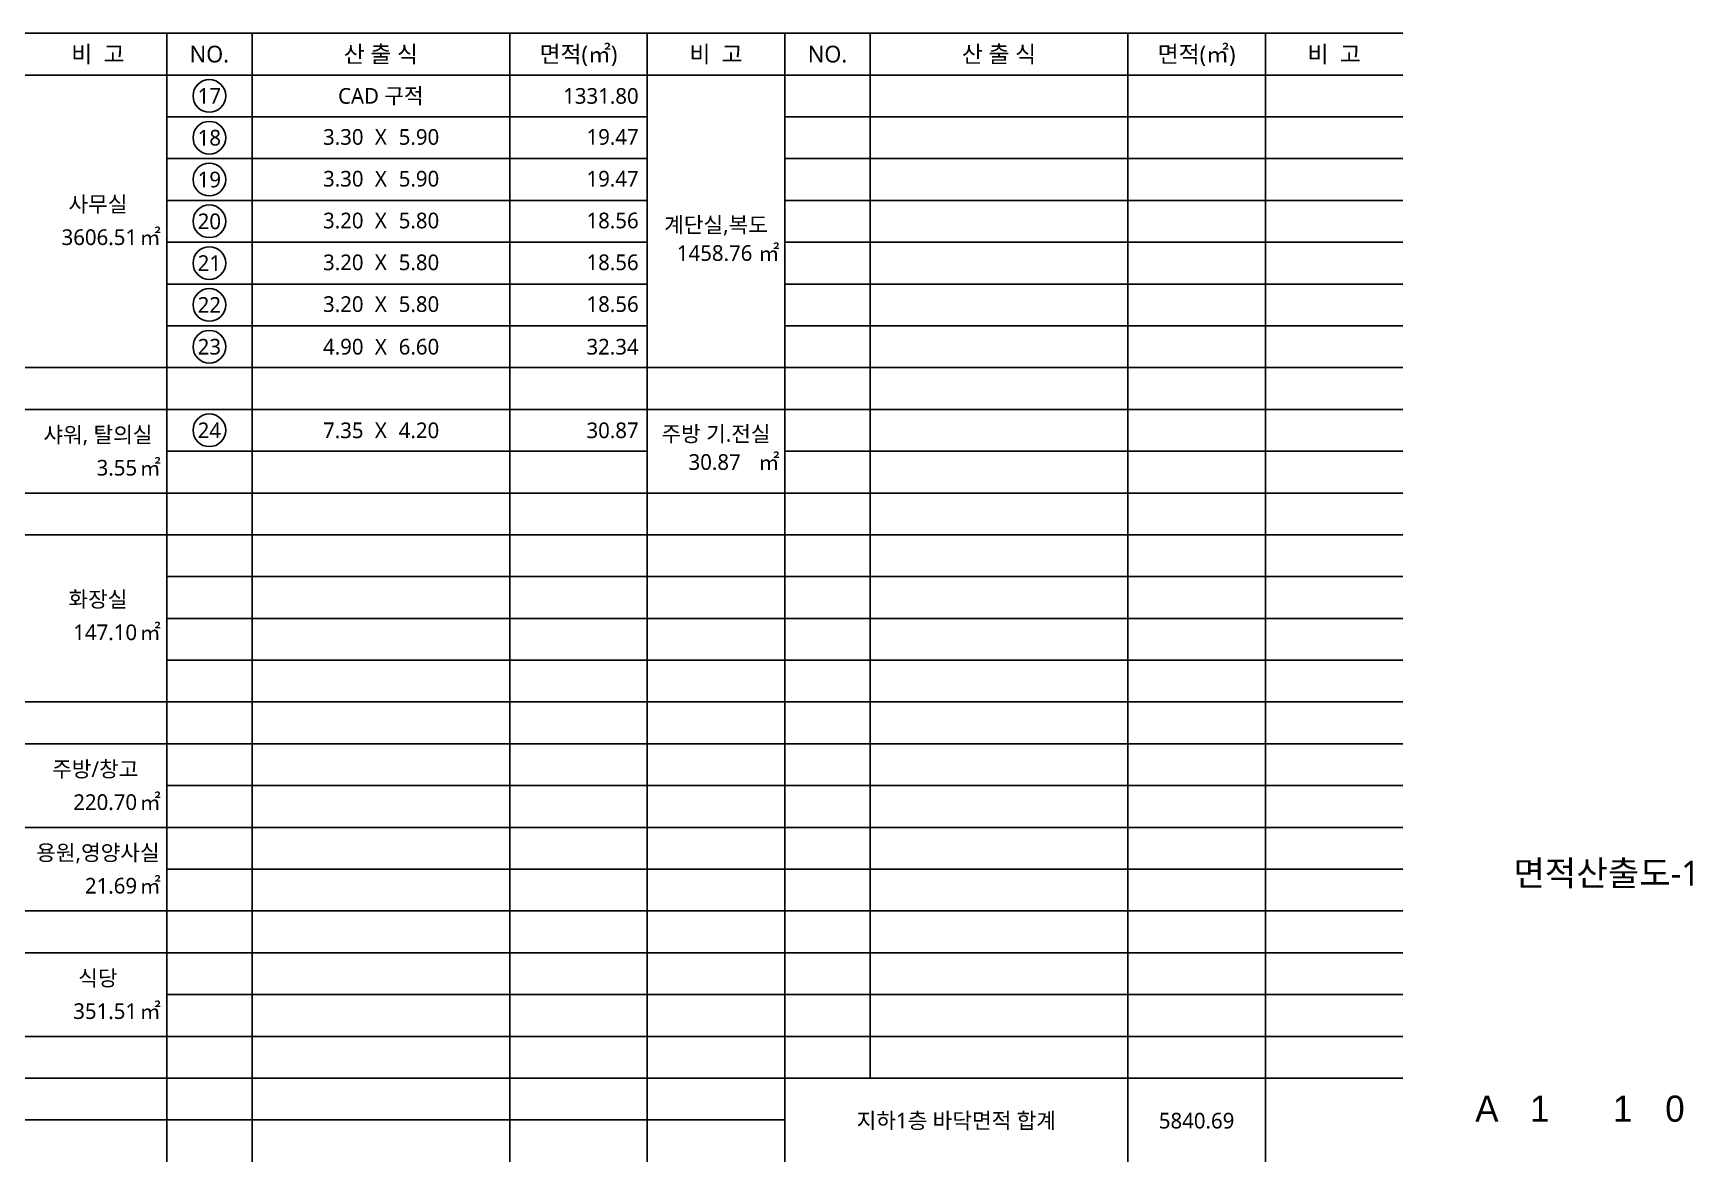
# Model space of a CAD drawing. Header units: millimetres. Extents: x 6000 to 1943854, y 3300 to 446500.
# Drawn here: x 364221 to 618397, y 3300 to 176100 of the extents above; entities that cross this region are included whole.
import ezdxf
from ezdxf.enums import TextEntityAlignment as Align

# ---------------------------------------------------------------- set-up
doc = ezdxf.new("R2010")
doc.units = ezdxf.units.MM
for name, color, linetype in [('AREALINE', 1, 'Continuous'), ('AREATEXT', 7, 'Continuous'), ('TEXT', 3, 'Continuous'), ('TEXT-TITLE', 6, 'Continuous'), ('TEXT-기입', 6, 'Continuous'), ('TEXT-주', 7, 'Continuous')]:
    doc.layers.add(name, color=color, linetype=linetype)
doc.styles.add('CGS', font='cgse', dxfattribs={"bigfont": 'cgs'})
doc.styles.add('나눔바른고딕', font='NanumBarunGothic.ttf')

msp = doc.modelspace()

# ---------------------------------------------------------------- linework, layer by layer
at = {"layer": 'AREALINE', "color": 251, "ltscale": 1000}
for p, q in [((397733.3, 176100), (397733.3, 3300)), ((437200, 176100), (437200, 3300)), ((458266.7, 176100), (458266.7, 3300)), ((492400, 176100), (492400, 16100)), ((531866.7, 176100), (531866.7, 3300)), ((552933.3, 176100), (552933.3, 3300))]:
    msp.add_line(p, q, dxfattribs=at)
for points in [[(384666.7, 163300), (458266.7, 163300)], [(479333.3, 163300), (574000, 163300)], [(384666.7, 156900), (458266.7, 156900)], [(479333.3, 156900), (574000, 156900)], [(384666.7, 150500), (458266.7, 150500)], [(479333.3, 150500), (574000, 150500)], [(384666.7, 144100), (458266.7, 144100)], [(479333.3, 144100), (574000, 144100)], [(384666.7, 137700), (458266.7, 137700)], [(479333.3, 137700), (574000, 137700)], [(384666.7, 131300), (458266.7, 131300)], [(479333.3, 131300), (574000, 131300)], [(290000, 124900), (384666.7, 124900)], [(384666.7, 124900), (479333.3, 124900)], [(479333.3, 124900), (574000, 124900)], [(290000, 118500), (384666.7, 118500)], [(384666.7, 118500), (479333.3, 118500)], [(479333.3, 118500), (574000, 118500)], [(384666.7, 112100), (458266.7, 112100)], [(479333.3, 112100), (574000, 112100)], [(290000, 105700), (384666.7, 105700)], [(384666.7, 105700), (479333.3, 105700)], [(479333.3, 105700), (574000, 105700)], [(290000, 99300), (384666.7, 99300)], [(384666.7, 99300), (479333.3, 99300)], [(479333.3, 99300), (574000, 99300)], [(384666.7, 92900), (479333.3, 92900)], [(479333.3, 92900), (574000, 92900)], [(384666.7, 86500), (479333.3, 86500)], [(479333.3, 86500), (574000, 86500)], [(384666.7, 80100), (479333.3, 80100)], [(479333.3, 80100), (574000, 80100)], [(290000, 73700), (384666.7, 73700)], [(384666.7, 73700), (479333.3, 73700)], [(479333.3, 73700), (574000, 73700)], [(290000, 67300), (384666.7, 67300)], [(384666.7, 67300), (479333.3, 67300)], [(479333.3, 67300), (574000, 67300)], [(384666.7, 60900), (479333.3, 60900)], [(479333.3, 60900), (574000, 60900)], [(290000, 54500), (384666.7, 54500)], [(384666.7, 54500), (479333.3, 54500)], [(479333.3, 54500), (574000, 54500)], [(384666.7, 48100), (479333.3, 48100)], [(479333.3, 48100), (574000, 48100)], [(290000, 41700), (384666.7, 41700)], [(384666.7, 41700), (479333.3, 41700)], [(479333.3, 41700), (574000, 41700)], [(290000, 35300), (384666.7, 35300)], [(384666.7, 35300), (479333.3, 35300)], [(479333.3, 35300), (574000, 35300)], [(384666.7, 28900), (479333.3, 28900)], [(479333.3, 28900), (574000, 28900)], [(290000, 22500), (384666.7, 22500)], [(384666.7, 22500), (479333.3, 22500)], [(479333.3, 22500), (574000, 22500)], [(290000, 16100), (384666.7, 16100)], [(384666.7, 16100), (479333.3, 16100)], [(479333.3, 16100), (574000, 16100)], [(290000, 9700), (384666.7, 9700)], [(384666.7, 9700), (479333.3, 9700)]]:
    msp.add_lwpolyline(points, dxfattribs=at)
at = {"layer": 'AREALINE'}
for centre in [(391200, 166500), (391200, 160100), (391200, 153700), (391200, 147300), (391200, 140900), (391200, 134500), (391200, 128100), (391200, 115300)]:
    msp.add_circle(centre, 2500, dxfattribs=at)
at = {"layer": 'TEXT-주', "ltscale": 1000}
for p, q in [((384666.7, 3300), (384666.7, 176100)), ((479333.3, 3300), (479333.3, 176100))]:
    msp.add_line(p, q, dxfattribs=at)
for points in [[(290000, 176100), (574000, 176100)], [(290000, 169700), (574000, 169700)]]:
    msp.add_lwpolyline(points, dxfattribs=at)

# ---------------------------------------------------------------- texts
at = {"layer": 'AREATEXT', "style": '나눔바른고딕'}
for s, p in [('17', (391200, 166500)), ('18', (391200, 160100)), ('19', (391200, 153700)), ('20', (391200, 147300)), ('21', (391200, 140900)), ('22', (391200, 134500)), ('23', (391200, 128100)), ('24', (391200, 115300))]:
    msp.add_text(s, height=2400, dxfattribs=at).set_placement(p, align=Align.MIDDLE_CENTER)
at = {"layer": 'TEXT', "style": '나눔바른고딕'}
for s, p in [('사무실', (374133.3, 149931.3)), ('계단실,복도', (468800, 146758.5)), ('㎡', (382131.8, 144868.7)), ('㎡', (476902, 142441.5)), ('샤워, 탈의실', (374133.3, 114631.3)), ('주방 기.전실', (468800, 114758.5)), ('㎡', (476902, 110441.5)), ('㎡', (382131.8, 109568.7)), ('화장실', (374133.3, 89431.3)), ('㎡', (382131.8, 84368.7)), ('주방/창고 ', (374133.3, 63431.3)), ('㎡', (382131.8, 58368.7)), ('용원,영양사실', (374133.3, 50631.3)), ('㎡', (382131.8, 45568.7)), ('식당', (374133.3, 31431.3)), ('㎡', (382131.8, 26368.7))]:
    msp.add_text(s, height=2400, dxfattribs=at).set_placement(p, align=Align.MIDDLE_CENTER)
at = {"layer": 'TEXT-TITLE', "style": '나눔바른고딕'}
msp.add_text('면적산출도-1', height=3840, dxfattribs=at).set_placement((605200, 47485), align=Align.MIDDLE_CENTER)
at = {"layer": 'TEXT-기입', "ltscale": 1000, "style": '나눔바른고딕'}
for s, p in [('CAD 구적', (417466.7, 166500)), ('X', (417466.7, 160219.8)), ('X', (417466.7, 153819.8)), ('X', (417466.7, 147419.8)), ('1458.76', (468586.8, 142441.5)), ('X', (417466.7, 141019.8)), ('X', (417466.7, 134619.8)), ('X', (417466.7, 128100)), ('X', (417466.7, 115300)), ('30.87', (468586.8, 110441.5))]:
    msp.add_text(s, height=2400, dxfattribs=at).set_placement(p, align=Align.MIDDLE_CENTER)
for s, p in [('1331.80', (456949.2, 166500)), ('3.30', (414815.9, 160219.8)), ('19.47', (456949.2, 160223.2)), ('3.30', (414815.9, 153819.8)), ('19.47', (456949.2, 153823.2)), ('3.20', (414815.9, 147419.8)), ('18.56', (456949.2, 147423.2)), ('3606.51', (380132.8, 144868.7)), ('3.20', (414815.9, 141019.8)), ('18.56', (456949.2, 141023.2)), ('3.20', (414815.9, 134619.8)), ('18.56', (456949.2, 134623.2)), ('4.90', (414815.9, 128100)), ('32.34', (456949.2, 128100)), ('7.35', (414815.9, 115300)), ('30.87', (456949.2, 115300)), ('3.55', (380132.8, 109568.7)), ('147.10', (380132.8, 84368.7)), ('220.70', (380132.8, 58368.7)), ('21.69', (380132.8, 45568.7)), ('351.51', (380132.8, 26368.7))]:
    msp.add_text(s, height=2400, dxfattribs=at).set_placement(p, align=Align.MIDDLE_RIGHT)
for s, p in [('5.90', (420203.6, 160219.8)), ('5.90', (420203.6, 153819.8)), ('5.80', (420203.6, 147419.8)), ('5.80', (420203.6, 141019.8)), ('5.80', (420203.6, 134619.8)), ('6.60', (420203.6, 128100)), ('4.20', (420203.6, 115300))]:
    msp.add_text(s, height=2400, dxfattribs=at).set_placement(p, align=Align.MIDDLE_LEFT)
at = {"layer": 'TEXT-기입', "style": 'CGS'}
for s, p in [('A', (586862.1, 11443)), ('1', (594962.6, 11443)), ('1', (607662.1, 11443)), ('0', (615662.1, 11443))]:
    msp.add_text(s, height=4000, dxfattribs=at).set_placement(p, align=Align.MIDDLE_CENTER)
at = {"layer": 'TEXT-기입', "color": 2, "style": '나눔바른고딕'}
msp.add_text('지하1층 바닥면적 합계', height=2400, dxfattribs=at).set_placement((505600, 9600), align=Align.MIDDLE_CENTER)
at = {"layer": 'TEXT-기입', "color": 1, "ltscale": 1000, "style": '나눔바른고딕'}
msp.add_text('5840.69', height=2400, dxfattribs=at).set_placement((542400, 9600), align=Align.MIDDLE_CENTER)
at = {"layer": 'TEXT-주', "style": '나눔바른고딕'}
for s, p in [('비  고', (374133.3, 172900)), ('NO.', (391200, 172900)), ('산 출 식', (417466.7, 172900)), ('면적(㎡)', (447733.3, 172900)), ('비  고', (468800, 172900)), ('NO.', (485866.7, 172900)), ('산 출 식', (512133.3, 172900)), ('면적(㎡)', (542400, 172900)), ('비  고', (563466.7, 172900))]:
    msp.add_text(s, height=2560, dxfattribs=at).set_placement(p, align=Align.MIDDLE_CENTER)

doc.saveas('drawing.dxf')
